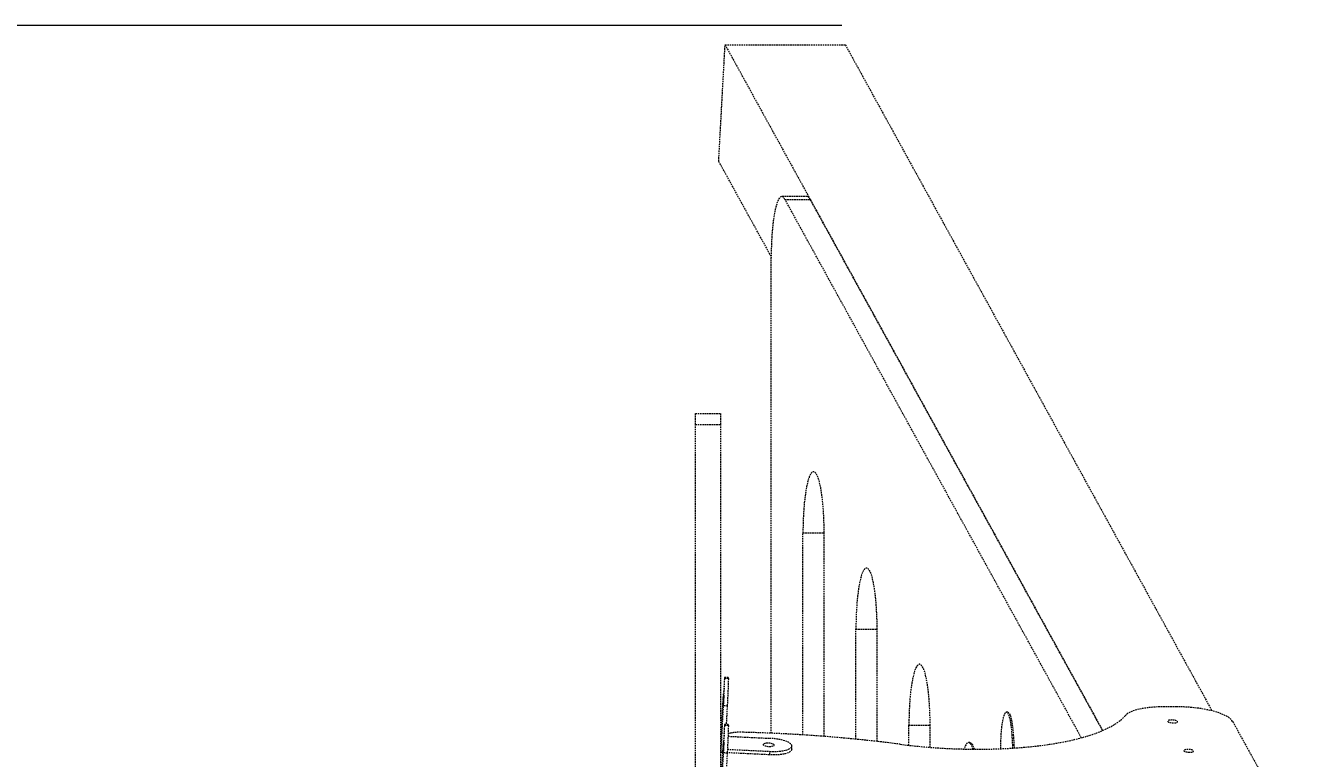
# Model space of a CAD drawing. Header units: millimetres. Extents: x -4440 to 2542, y -4302 to 3582.
# Drawn here: x -1737 to -689, y 189 to 789 of the extents above; entities that cross this region are included whole.
import ezdxf

# ---------------------------------------------------------------- set-up
doc = ezdxf.new("R2010")
doc.units = ezdxf.units.MM
doc.linetypes.add('HIDDEN', pattern=[1.905, 1.27, -0.635])
doc.layers.add('DIKOM_ОБЪЕКТ', color=7, linetype='Continuous')
doc.layers.add('DIKOM_РАЗМЕР_ОБЪЕКТА', color=7, linetype='Continuous')
doc.styles.add('style1', font='arialbd.ttf', dxfattribs={"width": 0.8})
doc.dimstyles.new('1-50', dxfattribs={"dimtxt": 300, "dimasz": 200, "dimexe": 100, "dimexo": 0, "dimgap": 100, "dimtad": 1, "dimtxsty": 'style1', "dimcen": 200, "dimclrd": 7, "dimclre": 7, "dimclrt": 7, "dimadec": 1, "dimazin": 2, "dimtfac": 1, "dimtmove": 0, "dimatfit": 2, "dimfxl": 0, "dimlwd": 25, "dimlwe": 18, "dimarcsym": 0})

# ---------------------------------------------------------------- blocks, each defined once
blk = doc.blocks.new('*D1')
at = {"layer": 'Defpoints', "color": 0, "transparency": 16777216}
for p in [(-1068.4, 788.8), (-1967.4, -836.2), (-1068.4, -836.2)]:
    blk.add_point(p, dxfattribs=at)
at = {"layer": 'DIKOM_РАЗМЕР_ОБЪЕКТА', "color": 7, "lineweight": 18, "transparency": 16777216}
for p, q in [((-1068.4, 788.8), (-2067.4, 788.8)), ((-1068.4, -836.2), (-2067.4, -836.2))]:
    blk.add_line(p, q, dxfattribs=at)
at = {"layer": 'DIKOM_РАЗМЕР_ОБЪЕКТА', "color": 7, "lineweight": 25, "transparency": 16777216}
blk.add_line((-1967.4, 588.8), (-1967.4, -636.2), dxfattribs=at)
at = {"layer": 'DIKOM_РАЗМЕР_ОБЪЕКТА', "color": 7, "transparency": 16777216}
for points in [[(-2000.7, 588.8), (-1934, 588.8), (-1967.4, 788.8)], [(-2000.7, -636.2), (-1934, -636.2), (-1967.4, -836.2)]]:
    blk.add_solid(points, dxfattribs=at)
at = {"layer": 'DIKOM_РАЗМЕР_ОБЪЕКТА', "color": 7, "transparency": 16777216, "insert": (-2220.5, -23.7), "char_height": 300, "attachment_point": 5, "rotation": 90, "style": 'style1'}
blk.add_mtext('{\\fArial|b0|i0|c204|p34;1600}', dxfattribs=at)

msp = doc.modelspace()

# ---------------------------------------------------------------- linework, layer by layer
at = {"layer": 'DIKOM_ОБЪЕКТ', "color": 7, "linetype": 'HIDDEN', "lineweight": 15}
for p, q in [((-1169.238, 677.728), (-1164.016, 773.1)), ((-1164.016, 773.1), (-854.626, 211.33)), ((-1164.016, 773.1), (-1065.535, 773.1)), ((-1065.535, 773.1), (-765.03, 227.461)), ((-1126.254, 599.68), (-1169.238, 677.728)), ((-1096.892, 648.793), (-1117.572, 648.793)), ((-872.054, 205.424), (-1114.962, 646.479)), ((-1114.962, 646.479), (-1094.281, 646.479)), ((-854.626, 211.33), (-1094.281, 646.479)), ((-1126.255, 209.136), (-1126.255, 598.793)), ((-1188.37, 471.07), (-1167.37, 471.07)), ((-1188.37, 462.114), (-1188.37, 471.07)), ((-1188.37, -519.975), (-1188.37, 462.114)), ((-1188.37, 462.114), (-1167.37, 462.114)), ((-1167.37, 462.114), (-1167.37, 471.07)), ((-1167.37, -519.975), (-1167.37, 462.114)), ((-1100.208, 207.752), (-1100.208, 373.322)), ((-1100.208, 373.322), (-1082.843, 373.322)), ((-1082.843, 206.531), (-1082.843, 373.322)), ((-1056.796, 204.245), (-1056.796, 294.497)), ((-1056.796, 294.497), (-1039.431, 294.497)), ((-1039.431, 202.412), (-1039.431, 294.497)), ((-1161.387, 254.733), (-1164.383, 254.882)), ((-1161.345, 253.922), (-1164.341, 254.072)), ((-1167.37, 204.094), (-1165.281, 242.243)), ((-1167.37, 193.418), (-1165.281, 231.567)), ((-1162.285, 231.417), (-1165.281, 231.567)), ((-1162.285, 231.417), (-1163.115, 216.269)), ((-794.138, 230.808), (-803.986, 230.808)), ((-932.46, 226.393), (-933.445, 226.393)), ((-1161.387, 216.182), (-1164.383, 216.332)), ((-1161.345, 215.372), (-1164.341, 215.521)), ((-1013.384, 199.258), (-1013.384, 215.673)), ((-1013.384, 215.673), (-996.019, 215.673)), ((-996.019, 197.593), (-996.019, 215.673)), ((-748.121, 218.78), (-688.501, 110.526)), ((-1167.298, 205.411), (-1167.37, 204.911)), ((-1167.367, 205.007), (-1167.37, 204.959)), ((-1167.37, 165.543), (-1165.281, 203.692)), ((-1161.616, 206.676), (-1127.268, 204.96)), ((-963.577, 201.477), (-964.562, 201.477)), ((-928.171, 196.959), (-928.842, 207.736)), ((-928.842, 207.736), (-927.857, 207.736)), ((-927.857, 207.736), (-927.19, 197.023)), ((-1165.848, 193.342), (-1167.37, 193.418)), ((-1167.37, 154.868), (-1165.281, 193.017)), ((-1162.285, 192.867), (-1165.281, 193.017)), ((-1162.285, 192.867), (-1163.115, 177.718)), ((-1127.424, 191.424), (-1162.269, 193.164)), ((-1162.117, 196.025), (-1127.268, 194.285)), ((-1127.424, 191.424), (-1127.268, 194.285)), ((-1109.451, 195.777), (-1109.295, 198.638))]:
    msp.add_line(p, q, dxfattribs=at)
at = {"layer": 'DIKOM_ОБЪЕКТ', "color": 7, "linetype": 'HIDDEN', "lineweight": 15, "flags": 128}
for points in [[(-1114.962, 646.479), (-1115.502, 647.351), (-1116.052, 648.02), (-1116.608, 648.483), (-1117.168, 648.739), (-1117.729, 648.785), (-1118.29, 648.622), (-1118.848, 648.25), (-1119.401, 647.672), (-1119.946, 646.889), (-1120.481, 645.905), (-1121.003, 644.724), (-1121.512, 643.35), (-1122.004, 641.79), (-1122.477, 640.05), (-1122.93, 638.138), (-1123.361, 636.061), (-1123.767, 633.828), (-1124.147, 631.448), (-1124.5, 628.932), (-1124.824, 626.289), (-1125.118, 623.532), (-1125.38, 620.671), (-1125.609, 617.718), (-1125.805, 614.687), (-1125.966, 611.588), (-1126.092, 608.437), (-1126.182, 605.245), (-1126.237, 602.026), (-1126.255, 598.793)], [(-1094.281, 646.479), (-1094.821, 647.351), (-1095.371, 648.02), (-1095.927, 648.483), (-1096.487, 648.739), (-1096.892, 648.793)], [(-1082.843, 373.322), (-1082.861, 376.526), (-1082.914, 379.716), (-1083.003, 382.88), (-1083.127, 386.005), (-1083.285, 389.078), (-1083.477, 392.085), (-1083.703, 395.016), (-1083.96, 397.858), (-1084.249, 400.599), (-1084.567, 403.228), (-1084.914, 405.734), (-1085.288, 408.106), (-1085.688, 410.336), (-1086.112, 412.414), (-1086.558, 414.331), (-1087.024, 416.079), (-1087.509, 417.652), (-1088.011, 419.043), (-1088.527, 420.246), (-1089.055, 421.256), (-1089.593, 422.069), (-1090.14, 422.681), (-1090.692, 423.091), (-1091.247, 423.296), (-1091.804, 423.296), (-1092.359, 423.091), (-1092.911, 422.681), (-1093.457, 422.069), (-1093.996, 421.256), (-1094.524, 420.246), (-1095.04, 419.043), (-1095.541, 417.652), (-1096.026, 416.079), (-1096.493, 414.331), (-1096.939, 412.414), (-1097.362, 410.336), (-1097.762, 408.106), (-1098.136, 405.734), (-1098.483, 403.228), (-1098.802, 400.599), (-1099.09, 397.858), (-1099.348, 395.016), (-1099.573, 392.085), (-1099.765, 389.078), (-1099.924, 386.005), (-1100.048, 382.88), (-1100.136, 379.716), (-1100.19, 376.526), (-1100.208, 373.322)], [(-1039.431, 294.497), (-1039.449, 297.701), (-1039.502, 300.891), (-1039.591, 304.055), (-1039.715, 307.18), (-1039.873, 310.253), (-1040.065, 313.261), (-1040.291, 316.192), (-1040.548, 319.033), (-1040.837, 321.774), (-1041.155, 324.403), (-1041.502, 326.909), (-1041.876, 329.282), (-1042.276, 331.511), (-1042.7, 333.589), (-1043.146, 335.506), (-1043.612, 337.255), (-1044.097, 338.827), (-1044.599, 340.218), (-1045.115, 341.421), (-1045.643, 342.431), (-1046.181, 343.244), (-1046.727, 343.857), (-1047.279, 344.266), (-1047.835, 344.472), (-1048.391, 344.472), (-1048.947, 344.266), (-1049.499, 343.857), (-1050.045, 343.244), (-1050.584, 342.431), (-1051.112, 341.421), (-1051.628, 340.218), (-1052.129, 338.827), (-1052.614, 337.255), (-1053.081, 335.506), (-1053.527, 333.589), (-1053.95, 331.511), (-1054.35, 329.282), (-1054.724, 326.909), (-1055.071, 324.403), (-1055.39, 321.774), (-1055.678, 319.033), (-1055.936, 316.192), (-1056.161, 313.261), (-1056.353, 310.253), (-1056.512, 307.18), (-1056.635, 304.055), (-1056.724, 300.891), (-1056.778, 297.701), (-1056.796, 294.497)], [(-996.019, 215.673), (-996.037, 218.876), (-996.09, 222.067), (-996.179, 225.231), (-996.303, 228.355), (-996.461, 231.428), (-996.653, 234.436), (-996.879, 237.367), (-997.136, 240.209), (-997.425, 242.949), (-997.743, 245.578), (-998.09, 248.084), (-998.464, 250.457), (-998.864, 252.687), (-999.288, 254.764), (-999.734, 256.681), (-1000.2, 258.43), (-1000.685, 260.003), (-1001.187, 261.393), (-1001.703, 262.596), (-1002.231, 263.606), (-1002.769, 264.419), (-1003.315, 265.032), (-1003.867, 265.442), (-1004.423, 265.647), (-1004.979, 265.647), (-1005.535, 265.442), (-1006.087, 265.032), (-1006.633, 264.419), (-1007.172, 263.606), (-1007.7, 262.596), (-1008.216, 261.393), (-1008.717, 260.003), (-1009.202, 258.43), (-1009.669, 256.681), (-1010.115, 254.764), (-1010.538, 252.687), (-1010.938, 250.457), (-1011.312, 248.084), (-1011.659, 245.578), (-1011.978, 242.949), (-1012.266, 240.209), (-1012.524, 237.367), (-1012.749, 234.436), (-1012.941, 231.428), (-1013.1, 228.355), (-1013.223, 225.231), (-1013.312, 222.067), (-1013.366, 218.876), (-1013.384, 215.673)], [(-1164.341, 254.072), (-1164.347, 254.561), (-1164.365, 254.829), (-1164.394, 254.871), (-1164.434, 254.688), (-1164.485, 254.28), (-1164.546, 253.654), (-1164.616, 252.818), (-1164.695, 251.781), (-1164.781, 250.558), (-1164.873, 249.162), (-1164.971, 247.613), (-1165.072, 245.929), (-1165.176, 244.131), (-1165.281, 242.243)], [(-1165.281, 231.567), (-1165.176, 233.523), (-1165.072, 235.521), (-1164.971, 237.536), (-1164.873, 239.544), (-1164.781, 241.519), (-1164.695, 243.435), (-1164.616, 245.269), (-1164.546, 246.998), (-1164.485, 248.601), (-1164.434, 250.056), (-1164.394, 251.345), (-1164.365, 252.454), (-1164.347, 253.366), (-1164.341, 254.072)], [(-1161.345, 253.922), (-1161.351, 253.216), (-1161.369, 252.304), (-1161.398, 251.196), (-1161.438, 249.906), (-1161.489, 248.451), (-1161.55, 246.849), (-1161.621, 245.12), (-1161.699, 243.285), (-1161.785, 241.369), (-1161.877, 239.394), (-1161.975, 237.387), (-1162.076, 235.371), (-1162.18, 233.373), (-1162.285, 231.417)], [(-1165.333, 234.617), (-1165.384, 233.725), (-1165.432, 232.938), (-1165.476, 232.291), (-1165.512, 231.816), (-1165.541, 231.534), (-1165.56, 231.459), (-1165.568, 231.593), (-1165.565, 231.932), (-1165.552, 232.458), (-1165.528, 233.148), (-1165.495, 233.968), (-1165.454, 234.882), (-1165.408, 235.845), (-1165.359, 236.814), (-1165.308, 237.742), (-1165.258, 238.586), (-1165.212, 239.307), (-1165.172, 239.871), (-1165.139, 240.252), (-1165.115, 240.432), (-1165.101, 240.402), (-1165.099, 240.164), (-1165.107, 239.729), (-1165.126, 239.118), (-1165.154, 238.358), (-1165.191, 237.486), (-1165.235, 236.542), (-1165.283, 235.57), (-1165.333, 234.617)], [(-803.986, 230.808), (-806.842, 230.776), (-809.647, 230.68), (-812.387, 230.521), (-815.047, 230.299), (-817.613, 230.016), (-820.07, 229.672), (-822.407, 229.271), (-824.61, 228.814), (-826.668, 228.303), (-828.57, 227.742), (-830.306, 227.133), (-831.866, 226.48), (-833.242, 225.785), (-834.427, 225.053), (-835.415, 224.288), (-836.2, 223.493)], [(-748.121, 218.78), (-748.694, 219.638), (-749.465, 220.492), (-750.43, 221.337), (-751.583, 222.169), (-752.92, 222.983), (-754.433, 223.777), (-756.115, 224.544), (-757.956, 225.283), (-759.949, 225.988), (-762.081, 226.657), (-764.343, 227.285), (-766.724, 227.87), (-769.21, 228.409), (-771.79, 228.899), (-774.449, 229.337), (-777.175, 229.721), (-779.954, 230.05), (-782.772, 230.321), (-785.613, 230.533), (-788.465, 230.686), (-791.311, 230.777), (-794.138, 230.808)], [(-1020.443, 200.116), (-1015.048, 199.451), (-1009.607, 198.843), (-1004.127, 198.294), (-998.617, 197.803), (-993.084, 197.373), (-987.536, 197.002), (-981.979, 196.693), (-976.423, 196.444), (-970.874, 196.258), (-965.339, 196.133), (-959.828, 196.07), (-954.347, 196.069), (-948.904, 196.13), (-943.506, 196.253), (-938.161, 196.438), (-932.876, 196.684), (-927.659, 196.992), (-922.516, 197.361), (-917.454, 197.789), (-912.482, 198.278), (-907.604, 198.826), (-902.829, 199.431), (-898.163, 200.095), (-893.612, 200.815), (-889.182, 201.59), (-884.88, 202.42), (-880.712, 203.303), (-876.682, 204.238), (-872.797, 205.225), (-869.063, 206.26), (-865.483, 207.344), (-862.064, 208.474), (-858.81, 209.649), (-855.725, 210.868), (-852.813, 212.128), (-850.08, 213.429), (-847.527, 214.767), (-845.16, 216.142), (-842.98, 217.551), (-840.992, 218.993), (-839.197, 220.465), (-837.599, 221.966), (-836.2, 223.493)], [(-928.842, 207.736), (-928.998, 209.95), (-929.187, 212.079), (-929.406, 214.109), (-929.655, 216.024), (-929.93, 217.811), (-930.231, 219.457), (-930.555, 220.95), (-930.9, 222.279), (-931.264, 223.436), (-931.643, 224.41), (-932.035, 225.196), (-932.437, 225.788), (-932.846, 226.181), (-933.26, 226.373), (-933.675, 226.362), (-934.088, 226.148), (-934.497, 225.733), (-934.898, 225.121), (-935.289, 224.314), (-935.666, 223.319), (-936.028, 222.144), (-936.371, 220.796), (-936.692, 219.286), (-936.991, 217.625), (-937.264, 215.823), (-937.509, 213.895), (-937.725, 211.854), (-937.91, 209.714), (-938.063, 207.492), (-938.183, 205.204), (-938.268, 202.865), (-938.319, 200.492), (-938.335, 198.104), (-938.325, 196.431)], [(-932.46, 226.393), (-932.275, 226.373), (-931.861, 226.181), (-931.452, 225.788), (-931.05, 225.196), (-930.658, 224.41), (-930.279, 223.436), (-929.915, 222.279), (-929.571, 220.95), (-929.246, 219.457), (-928.945, 217.811), (-928.67, 216.024), (-928.421, 214.109), (-928.202, 212.079), (-928.014, 209.95), (-927.857, 207.736)], [(-1164.341, 215.521), (-1164.347, 216.011), (-1164.365, 216.279), (-1164.394, 216.321), (-1164.434, 216.137), (-1164.485, 215.73), (-1164.546, 215.104), (-1164.616, 214.268), (-1164.695, 213.231), (-1164.781, 212.007), (-1164.873, 210.612), (-1164.971, 209.062), (-1165.072, 207.378), (-1165.176, 205.581), (-1165.281, 203.692)], [(-1165.281, 193.017), (-1165.176, 194.972), (-1165.072, 196.97), (-1164.971, 198.986), (-1164.873, 200.994), (-1164.781, 202.968), (-1164.695, 204.884), (-1164.616, 206.719), (-1164.546, 208.448), (-1164.485, 210.05), (-1164.434, 211.505), (-1164.394, 212.795), (-1164.365, 213.903), (-1164.347, 214.816), (-1164.341, 215.521)], [(-1161.345, 215.372), (-1161.351, 214.666), (-1161.369, 213.753), (-1161.398, 212.645), (-1161.438, 211.356), (-1161.489, 209.9), (-1161.55, 208.298), (-1161.621, 206.569), (-1161.699, 204.735), (-1161.785, 202.818), (-1161.877, 200.844), (-1161.975, 198.836), (-1162.076, 196.821), (-1162.18, 194.823), (-1162.285, 192.867)], [(-1020.443, 200.116), (-1029.429, 201.241), (-1038.469, 202.303), (-1047.556, 203.301), (-1056.686, 204.234), (-1065.853, 205.102), (-1075.051, 205.904), (-1084.275, 206.641), (-1093.519, 207.31), (-1102.777, 207.913), (-1112.044, 208.448), (-1121.314, 208.915), (-1130.582, 209.314), (-1139.842, 209.645), (-1149.088, 209.908)], [(-801.301, 218.78), (-801.055, 218.512), (-800.624, 218.258), (-800.029, 218.03), (-799.3, 217.839), (-798.474, 217.696), (-797.593, 217.607), (-796.699, 217.577), (-795.839, 217.607), (-795.056, 217.696), (-794.388, 217.839), (-793.869, 218.03), (-793.525, 218.258), (-793.374, 218.512), (-793.423, 218.78), (-793.669, 219.048), (-794.1, 219.302), (-794.695, 219.53), (-795.424, 219.72), (-796.25, 219.864), (-797.131, 219.953), (-798.024, 219.983), (-798.884, 219.953), (-799.668, 219.864), (-800.336, 219.72), (-800.855, 219.53), (-801.198, 219.302), (-801.35, 219.048), (-801.301, 218.78)], [(-1165.333, 196.066), (-1165.384, 195.175), (-1165.432, 194.387), (-1165.476, 193.741), (-1165.512, 193.266), (-1165.541, 192.984), (-1165.56, 192.908), (-1165.568, 193.043), (-1165.565, 193.381), (-1165.552, 193.908), (-1165.528, 194.597), (-1165.495, 195.418), (-1165.454, 196.331), (-1165.408, 197.295), (-1165.359, 198.263), (-1165.308, 199.191), (-1165.258, 200.036), (-1165.212, 200.757), (-1165.172, 201.321), (-1165.139, 201.702), (-1165.115, 201.881), (-1165.101, 201.852), (-1165.099, 201.614), (-1165.107, 201.179), (-1165.126, 200.567), (-1165.154, 199.808), (-1165.191, 198.936), (-1165.235, 197.992), (-1165.283, 197.02), (-1165.333, 196.066)], [(-1123.772, 199.448), (-1123.878, 199.74), (-1124.188, 200.029), (-1124.689, 200.301), (-1125.357, 200.544), (-1126.161, 200.746), (-1127.064, 200.898), (-1128.023, 200.993), (-1128.993, 201.026), (-1129.93, 200.995), (-1130.788, 200.903), (-1131.529, 200.753), (-1132.117, 200.553), (-1132.525, 200.311), (-1132.734, 200.04), (-1132.734, 199.751), (-1132.525, 199.459), (-1132.117, 199.177), (-1131.529, 198.918), (-1130.788, 198.694), (-1129.93, 198.516), (-1128.993, 198.392), (-1128.023, 198.328), (-1127.064, 198.327), (-1126.161, 198.388), (-1125.357, 198.51), (-1124.689, 198.686), (-1124.188, 198.908), (-1123.878, 199.166), (-1123.772, 199.448)], [(-1109.292, 198.725), (-1109.405, 199.328), (-1109.743, 199.935), (-1110.301, 200.538), (-1111.072, 201.13), (-1112.047, 201.702), (-1113.214, 202.249), (-1114.557, 202.762), (-1116.06, 203.236), (-1117.704, 203.665), (-1119.468, 204.042), (-1121.331, 204.364), (-1123.268, 204.627), (-1125.255, 204.826), (-1127.268, 204.96)], [(-960.79, 196.076), (-960.924, 196.474), (-961.405, 197.764), (-961.899, 198.869), (-962.406, 199.784), (-962.922, 200.504), (-963.444, 201.028), (-963.972, 201.352), (-964.502, 201.475), (-965.033, 201.397), (-965.561, 201.118), (-966.086, 200.64), (-966.603, 199.963), (-967.112, 199.092), (-967.609, 198.03), (-968.094, 196.781), (-968.296, 196.192)], [(-963.577, 201.477), (-963.518, 201.475), (-962.987, 201.352), (-962.46, 201.028), (-961.937, 200.504), (-961.421, 199.784), (-960.915, 198.869), (-960.42, 197.764), (-959.939, 196.474), (-959.803, 196.069)], [(-1109.451, 195.777), (-1109.562, 195.272), (-1109.9, 194.698), (-1110.458, 194.151), (-1111.229, 193.637), (-1112.204, 193.161), (-1113.371, 192.732), (-1114.714, 192.352), (-1116.217, 192.028), (-1117.861, 191.764), (-1119.625, 191.563), (-1121.487, 191.427), (-1123.424, 191.358), (-1125.412, 191.357), (-1127.424, 191.424)], [(-1127.268, 194.285), (-1125.255, 194.218), (-1123.268, 194.219), (-1121.331, 194.288), (-1119.468, 194.424), (-1117.704, 194.625), (-1116.06, 194.89), (-1114.557, 195.213), (-1113.214, 195.593), (-1112.047, 196.023), (-1111.072, 196.498), (-1110.301, 197.012), (-1109.743, 197.56), (-1109.405, 198.133), (-1109.292, 198.725)], [(-788.052, 194.723), (-787.806, 194.456), (-787.375, 194.202), (-786.78, 193.973), (-786.051, 193.783), (-785.225, 193.64), (-784.344, 193.551), (-783.451, 193.521), (-782.591, 193.551), (-781.807, 193.64), (-781.139, 193.783), (-780.62, 193.973), (-780.276, 194.202), (-780.125, 194.456), (-780.174, 194.723), (-780.42, 194.991), (-780.851, 195.245), (-781.446, 195.473), (-782.175, 195.664), (-783.001, 195.807), (-783.882, 195.896), (-784.775, 195.926), (-785.635, 195.896), (-786.419, 195.807), (-787.087, 195.664), (-787.606, 195.473), (-787.95, 195.245), (-788.101, 194.991), (-788.052, 194.723)]]:
    msp.add_lwpolyline(points, dxfattribs=at)
at = {"layer": 'DIKOM_ОБЪЕКТ', "color": 7, "linetype": 'HIDDEN', "lineweight": 15}
for centre, radius, start, end in [((-1166.384, 254.106), 5.042, 357.906925, 7.137536), ((-1151.387, 163.292), 46.673, 87.177257, 102.76883), ((-1166.384, 215.556), 5.042, 357.906951, 7.137518)]:
    msp.add_arc(centre, radius, start, end, dxfattribs=at)

# ---------------------------------------------------------------- dimensions: what is measured, and where the dimension line sits
at = {"layer": 'DIKOM_РАЗМЕР_ОБЪЕКТА'}
dim = msp.add_linear_dim(base=(-1967.351, -836.182), p1=(-1068.411, 788.807), p2=(-1068.411, -836.182), angle=270, text='{\\fArial|b0|i0|c204|p34;1600}', dimstyle='1-50', dxfattribs=at)
dim.commit()
dim.dimension.update_dxf_attribs({"geometry": '*D1', "text_midpoint": (-1967.351, -23.688), "dimtype": 160})

doc.saveas('drawing.dxf')
